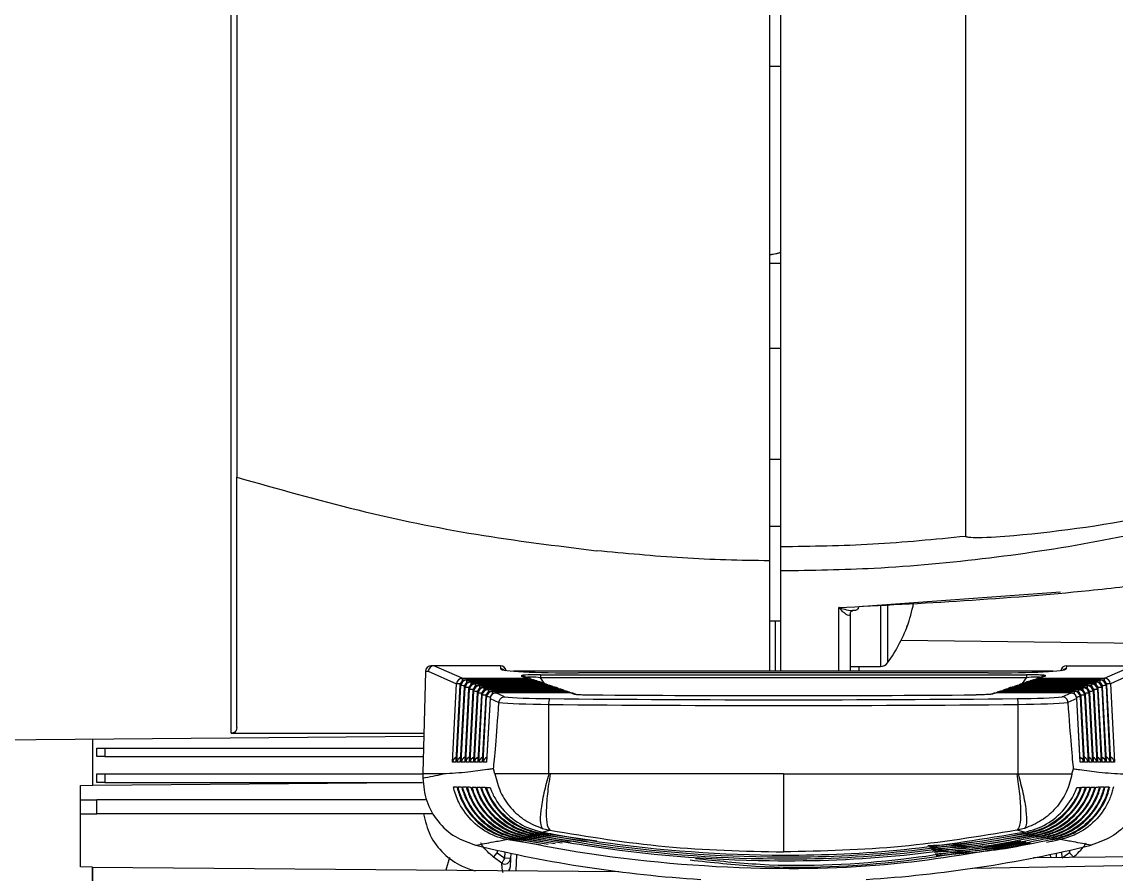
# Model space of a CAD drawing. Extents: x 12.3 to 108.7, y 1.1 to 80.4.
# Drawn here: x 46.401 to 48.298, y 9.977 to 11.454 of the extents above; entities that cross this region are included whole.
import ezdxf

# ---------------------------------------------------------------- set-up
doc = ezdxf.new("R2010")
doc.units = 0
doc.header["$MEASUREMENT"] = 0
doc.layers.add('OBJECT', color=7, linetype='CONTINUOUS')

msp = doc.modelspace()

# ---------------------------------------------------------------- linework, layer by layer
at = {"layer": 'OBJECT'}
for p, q in [((46.7738, 16.3785), (46.7738, 10.665)), ((46.7643, 10.2213), (46.7643, 15.3332)), ((48.0368, 14.4531), (48.0368, 10.5629)), ((47.6968, 11.533), (47.6968, 10.52)), ((47.7168, 10.5448), (47.7168, 11.5313)), ((47.6968, 11.3776), (47.7168, 11.3776)), ((47.6968, 11.0363), (47.7168, 11.0363)), ((47.6968, 10.8885), (47.7168, 10.8885)), ((47.6968, 10.6964), (47.7168, 10.6964)), ((47.7168, 10.5798), (47.6968, 10.5798)), ((47.7168, 10.5024), (47.7168, 10.5448)), ((47.6968, 10.52), (47.6968, 10.3288)), ((47.7168, 10.3288), (47.7168, 10.5024)), ((48.2014, 10.4654), (47.8516, 10.4402)), ((47.8368, 10.4289), (47.8368, 10.3288)), ((47.8515, 10.4398), (47.8516, 10.4402)), ((47.8891, 10.442), (47.8891, 10.3368)), ((47.9013, 10.4428), (47.9013, 10.3429)), ((47.6968, 10.4158), (47.7168, 10.4158)), ((47.7065, 10.4158), (47.7065, 10.3288)), ((48.7582, 10.3715), (47.9248, 10.3818)), ((47.1155, 10.338), (47.1107, 10.338)), ((47.1645, 10.3164), (47.1154, 10.338)), ((47.2305, 10.338), (47.1155, 10.338)), ((47.2305, 10.338), (47.2309, 10.3327)), ((47.2305, 10.338), (47.2305, 10.338)), ((47.8368, 10.3368), (47.8891, 10.3368)), ((47.8516, 10.3368), (47.8516, 10.3288)), ((48.2116, 10.338), (48.2111, 10.3327)), ((48.2116, 10.338), (48.3266, 10.338)), ((48.2116, 10.338), (48.2116, 10.338)), ((48.2776, 10.3164), (48.3266, 10.338)), ((47.1007, 10.3283), (47.0961, 10.1521)), ((47.1007, 10.3285), (47.1055, 10.3285)), ((47.1055, 10.3285), (47.1546, 10.307)), ((47.1645, 10.3164), (47.2783, 10.3164)), ((47.1645, 10.3164), (47.1645, 10.3117)), ((48.1887, 10.3288), (47.2533, 10.3288)), ((47.2671, 10.3203), (47.2783, 10.3164)), ((47.2816, 10.3159), (47.2703, 10.3198)), ((47.2783, 10.3164), (47.2783, 10.3138)), ((47.3001, 10.3224), (48.142, 10.3224)), ((47.3001, 10.3224), (47.3001, 10.3174)), ((48.142, 10.3174), (47.3001, 10.3174)), ((47.3068, 10.3071), (47.3001, 10.3174)), ((48.076, 10.3256), (47.366, 10.3256)), ((48.076, 10.3256), (47.366, 10.3256)), ((47.366, 10.3256), (47.366, 10.3256)), ((48.076, 10.3256), (48.076, 10.3256)), ((48.1352, 10.3071), (48.142, 10.3174)), ((48.142, 10.3224), (48.142, 10.3174)), ((48.1717, 10.3198), (48.1605, 10.3159)), ((48.175, 10.3203), (48.1638, 10.3164)), ((48.1638, 10.3164), (48.2776, 10.3164)), ((48.1638, 10.3138), (48.1638, 10.3164)), ((48.1714, 10.3197), (48.1686, 10.3197)), ((48.2776, 10.3117), (48.2776, 10.3164)), ((48.3365, 10.3285), (48.2875, 10.307)), ((47.1475, 10.171), (47.1546, 10.307)), ((47.1605, 10.3043), (47.1534, 10.1722)), ((47.1606, 10.3043), (47.1534, 10.171)), ((47.1552, 10.171), (47.162, 10.3037)), ((47.1606, 10.3043), (47.1605, 10.3043)), ((47.162, 10.3037), (47.1606, 10.3043)), ((47.168, 10.301), (47.161, 10.1722)), ((47.1681, 10.301), (47.1611, 10.171)), ((47.1628, 10.171), (47.1695, 10.3004)), ((47.1681, 10.301), (47.168, 10.301)), ((47.1695, 10.3004), (47.1681, 10.301)), ((47.1754, 10.2978), (47.1687, 10.1722)), ((47.1755, 10.2978), (47.1687, 10.171)), ((47.1704, 10.171), (47.1769, 10.2971)), ((47.286, 10.3138), (47.1705, 10.3138)), ((47.1705, 10.3138), (47.1719, 10.3131)), ((47.286, 10.3138), (47.1705, 10.3138)), ((47.1705, 10.3138), (47.1705, 10.3138)), ((47.1719, 10.3131), (47.2878, 10.3131)), ((47.1719, 10.3131), (47.1719, 10.3085)), ((47.1755, 10.2978), (47.1754, 10.2978)), ((47.1769, 10.2971), (47.1755, 10.2978)), ((47.2956, 10.3105), (47.178, 10.3105)), ((47.178, 10.3105), (47.1794, 10.3099)), ((47.2956, 10.3105), (47.178, 10.3105)), ((47.178, 10.3105), (47.178, 10.3105)), ((47.1794, 10.3099), (47.2973, 10.3099)), ((47.1794, 10.3099), (47.1794, 10.3052)), ((47.3051, 10.3072), (47.1854, 10.3072)), ((47.1854, 10.3072), (47.1868, 10.3066)), ((47.3051, 10.3072), (47.1854, 10.3072)), ((47.1854, 10.3072), (47.1854, 10.3072)), ((47.1868, 10.3066), (47.3069, 10.3066)), ((47.1868, 10.3066), (47.1868, 10.3019)), ((47.3146, 10.304), (47.1928, 10.304)), ((47.1928, 10.304), (47.1928, 10.3039)), ((47.1928, 10.3039), (47.1943, 10.3033)), ((47.3146, 10.3039), (47.1928, 10.3039)), ((47.1943, 10.3033), (47.3164, 10.3033)), ((47.1943, 10.3033), (47.1943, 10.2987)), ((47.3241, 10.3007), (47.2003, 10.3007)), ((47.2003, 10.3007), (47.2017, 10.3)), ((47.3241, 10.3007), (47.2003, 10.3007)), ((47.2003, 10.3007), (47.2003, 10.3007)), ((47.2017, 10.3), (47.3259, 10.3)), ((47.2017, 10.3), (47.2017, 10.2954)), ((47.3336, 10.2974), (47.2077, 10.2974)), ((47.2077, 10.2974), (47.2091, 10.2968)), ((47.3336, 10.2974), (47.2077, 10.2974)), ((47.2077, 10.2974), (47.2077, 10.2974)), ((47.2091, 10.2968), (47.3354, 10.2968)), ((47.2091, 10.2968), (47.2091, 10.2921)), ((47.2878, 10.3131), (47.286, 10.3138)), ((47.286, 10.3138), (47.286, 10.3138)), ((47.2878, 10.3105), (47.2878, 10.3131)), ((47.2911, 10.3126), (47.2893, 10.3132)), ((47.2973, 10.3099), (47.2956, 10.3105)), ((47.2956, 10.3105), (47.2956, 10.3105)), ((47.2973, 10.3072), (47.2973, 10.3099)), ((47.3006, 10.3093), (47.2988, 10.31)), ((47.3069, 10.3066), (47.3051, 10.3072)), ((47.3051, 10.3072), (47.3051, 10.3072)), ((47.3069, 10.304), (47.3069, 10.3066)), ((47.3101, 10.3061), (47.3083, 10.3067)), ((47.3146, 10.3039), (47.3146, 10.304)), ((47.3164, 10.3033), (47.3146, 10.3039)), ((47.3164, 10.3007), (47.3164, 10.3033)), ((47.3196, 10.3028), (47.3178, 10.3034)), ((47.3259, 10.3), (47.3241, 10.3007)), ((47.3241, 10.3007), (47.3241, 10.3007)), ((47.3259, 10.2974), (47.3259, 10.3)), ((47.3292, 10.2995), (47.3273, 10.3001)), ((47.3354, 10.2968), (47.3336, 10.2974)), ((47.3336, 10.2974), (47.3336, 10.2974)), ((47.3354, 10.2941), (47.3354, 10.2968)), ((47.3387, 10.2962), (47.3369, 10.2969)), ((48.1052, 10.2969), (48.1034, 10.2962)), ((48.1085, 10.2974), (48.1066, 10.2968)), ((48.1066, 10.2968), (48.2329, 10.2968)), ((48.1066, 10.2968), (48.1066, 10.2941)), ((48.2343, 10.2974), (48.1085, 10.2974)), ((48.2343, 10.2974), (48.1085, 10.2974)), ((48.1085, 10.2974), (48.1085, 10.2974)), ((48.1147, 10.3001), (48.1129, 10.2995)), ((48.118, 10.3007), (48.1162, 10.3)), ((48.1162, 10.3), (48.2404, 10.3)), ((48.1162, 10.3), (48.1162, 10.2974)), ((48.2418, 10.3007), (48.118, 10.3007)), ((48.2418, 10.3007), (48.118, 10.3007)), ((48.118, 10.3007), (48.118, 10.3007)), ((48.1242, 10.3034), (48.1224, 10.3028)), ((48.1275, 10.3039), (48.1257, 10.3033)), ((48.1257, 10.3033), (48.2478, 10.3033)), ((48.1257, 10.3033), (48.1257, 10.3007)), ((48.2492, 10.304), (48.1275, 10.304)), ((48.1275, 10.304), (48.1275, 10.3039)), ((48.2492, 10.3039), (48.1275, 10.3039)), ((48.1337, 10.3067), (48.1319, 10.3061)), ((48.137, 10.3072), (48.1352, 10.3066)), ((48.1352, 10.3066), (48.2552, 10.3066)), ((48.1352, 10.3066), (48.1352, 10.304)), ((48.2567, 10.3072), (48.137, 10.3072)), ((48.2567, 10.3072), (48.137, 10.3072)), ((48.137, 10.3072), (48.137, 10.3072)), ((48.1433, 10.31), (48.1415, 10.3093)), ((48.1465, 10.3105), (48.1447, 10.3099)), ((48.1447, 10.3099), (48.2627, 10.3099)), ((48.1447, 10.3099), (48.1447, 10.3072)), ((48.2641, 10.3105), (48.1465, 10.3105)), ((48.2641, 10.3105), (48.1465, 10.3105)), ((48.1465, 10.3105), (48.1465, 10.3105)), ((48.1528, 10.3132), (48.151, 10.3126)), ((48.156, 10.3138), (48.1542, 10.3131)), ((48.1542, 10.3131), (48.2701, 10.3131)), ((48.1542, 10.3131), (48.1542, 10.3105)), ((48.2715, 10.3138), (48.156, 10.3138)), ((48.2715, 10.3138), (48.156, 10.3138)), ((48.156, 10.3138), (48.156, 10.3138)), ((48.2329, 10.2968), (48.2343, 10.2974)), ((48.2329, 10.2921), (48.2329, 10.2968)), ((48.2343, 10.2974), (48.2343, 10.2974)), ((48.2404, 10.3), (48.2418, 10.3007)), ((48.2404, 10.2954), (48.2404, 10.3)), ((48.2418, 10.3007), (48.2418, 10.3007)), ((48.2478, 10.3033), (48.2492, 10.3039)), ((48.2478, 10.2987), (48.2478, 10.3033)), ((48.2492, 10.3039), (48.2492, 10.304)), ((48.2552, 10.3066), (48.2567, 10.3072)), ((48.2552, 10.3019), (48.2552, 10.3066)), ((48.2567, 10.3072), (48.2567, 10.3072)), ((48.2627, 10.3099), (48.2641, 10.3105)), ((48.2627, 10.3052), (48.2627, 10.3099)), ((48.2641, 10.3105), (48.2641, 10.3105)), ((48.2666, 10.2978), (48.2652, 10.2971)), ((48.2652, 10.2971), (48.2717, 10.171)), ((48.2734, 10.1722), (48.2666, 10.2978)), ((48.2734, 10.171), (48.2666, 10.2978)), ((48.2666, 10.2978), (48.2666, 10.2978)), ((48.2701, 10.3131), (48.2715, 10.3138)), ((48.2701, 10.3085), (48.2701, 10.3131)), ((48.2715, 10.3138), (48.2715, 10.3138)), ((48.274, 10.301), (48.2726, 10.3004)), ((48.2726, 10.3004), (48.2793, 10.171)), ((48.281, 10.171), (48.274, 10.301)), ((48.2741, 10.301), (48.274, 10.301)), ((48.281, 10.1722), (48.2741, 10.301)), ((48.2814, 10.3043), (48.28, 10.3037)), ((48.28, 10.3037), (48.2869, 10.171)), ((48.2886, 10.171), (48.2814, 10.3043)), ((48.2815, 10.3043), (48.2814, 10.3043)), ((48.2886, 10.1722), (48.2815, 10.3043)), ((48.2875, 10.307), (48.2945, 10.171)), ((47.1829, 10.2945), (47.1763, 10.1722)), ((47.1829, 10.2945), (47.1763, 10.171)), ((47.178, 10.171), (47.1843, 10.2939)), ((47.1843, 10.2939), (47.1829, 10.2945)), ((47.1829, 10.2945), (47.1829, 10.2945)), ((47.1903, 10.2912), (47.1839, 10.1722)), ((47.1904, 10.2912), (47.1839, 10.171)), ((47.1856, 10.171), (47.1918, 10.2906)), ((47.1904, 10.2912), (47.1903, 10.2912)), ((47.1918, 10.2906), (47.1904, 10.2912)), ((47.1977, 10.288), (47.1915, 10.1722)), ((47.1978, 10.2879), (47.1915, 10.171)), ((47.1932, 10.171), (47.1992, 10.2873)), ((47.1978, 10.2879), (47.1977, 10.288)), ((47.1992, 10.2873), (47.1978, 10.2879)), ((47.2052, 10.2847), (47.1991, 10.1722)), ((47.2052, 10.2847), (47.1991, 10.171)), ((47.2008, 10.171), (47.2067, 10.284)), ((47.2067, 10.284), (47.2052, 10.2847)), ((47.2052, 10.2847), (47.2052, 10.2847)), ((47.2126, 10.2814), (47.2067, 10.1722)), ((47.2127, 10.2814), (47.2067, 10.171)), ((47.2126, 10.2814), (47.2127, 10.2814)), ((47.2127, 10.2814), (47.2281, 10.2746)), ((47.3431, 10.2941), (47.2152, 10.2941)), ((47.2152, 10.2941), (47.2166, 10.2935)), ((47.3431, 10.2941), (47.2152, 10.2941)), ((47.2152, 10.2941), (47.2152, 10.2941)), ((47.2166, 10.2935), (47.3449, 10.2935)), ((47.2166, 10.2935), (47.2166, 10.2889)), ((47.3526, 10.2909), (47.2226, 10.2909)), ((47.2378, 10.2842), (47.2226, 10.2909)), ((47.3526, 10.2909), (47.2226, 10.2909)), ((47.2226, 10.2909), (47.2226, 10.2909)), ((47.3449, 10.2935), (47.3431, 10.2941)), ((47.3431, 10.2941), (47.3431, 10.2941)), ((47.3449, 10.2909), (47.3449, 10.2935)), ((47.3482, 10.293), (47.3464, 10.2936)), ((47.3526, 10.2909), (47.3575, 10.2892)), ((47.3526, 10.2909), (47.3526, 10.2909)), ((47.3607, 10.2887), (47.3559, 10.2903)), ((48.0862, 10.2903), (48.0813, 10.2887)), ((48.0894, 10.2909), (48.0846, 10.2892)), ((48.2195, 10.2909), (48.0894, 10.2909)), ((48.2195, 10.2909), (48.0894, 10.2909)), ((48.0894, 10.2909), (48.0894, 10.2909)), ((48.0957, 10.2936), (48.0939, 10.293)), ((48.0989, 10.2941), (48.0971, 10.2935)), ((48.0971, 10.2935), (48.2255, 10.2935)), ((48.0971, 10.2935), (48.0971, 10.2909)), ((48.2269, 10.2941), (48.0989, 10.2941)), ((48.2269, 10.2941), (48.0989, 10.2941)), ((48.0989, 10.2941), (48.0989, 10.2941)), ((48.2042, 10.2842), (48.2195, 10.2909)), ((48.2294, 10.2814), (48.2139, 10.2746)), ((48.2195, 10.2909), (48.2195, 10.2909)), ((48.2255, 10.2935), (48.2269, 10.2941)), ((48.2255, 10.2889), (48.2255, 10.2935)), ((48.2269, 10.2941), (48.2269, 10.2941)), ((48.2353, 10.171), (48.2294, 10.2814)), ((48.2294, 10.2814), (48.2295, 10.2814)), ((48.2353, 10.1722), (48.2295, 10.2814)), ((48.2368, 10.2847), (48.2354, 10.284)), ((48.2354, 10.284), (48.2412, 10.171)), ((48.2429, 10.171), (48.2368, 10.2847)), ((48.2369, 10.2847), (48.2368, 10.2847)), ((48.243, 10.1722), (48.2369, 10.2847)), ((48.2443, 10.2879), (48.2428, 10.2873)), ((48.2428, 10.2873), (48.2488, 10.171)), ((48.2506, 10.1722), (48.2443, 10.288)), ((48.2443, 10.288), (48.2443, 10.2879)), ((48.2506, 10.171), (48.2443, 10.2879)), ((48.2517, 10.2912), (48.2503, 10.2906)), ((48.2503, 10.2906), (48.2565, 10.171)), ((48.2582, 10.171), (48.2517, 10.2912)), ((48.2518, 10.2912), (48.2517, 10.2912)), ((48.2582, 10.1722), (48.2518, 10.2912)), ((48.2591, 10.2945), (48.2577, 10.2939)), ((48.2577, 10.2939), (48.2641, 10.171)), ((48.2658, 10.171), (48.2591, 10.2945)), ((48.2592, 10.2945), (48.2591, 10.2945)), ((48.2658, 10.1722), (48.2592, 10.2945)), ((47.2281, 10.2746), (47.2281, 10.2742)), ((47.3143, 10.1505), (47.3143, 10.2711)), ((48.1277, 10.1505), (48.1277, 10.2711)), ((48.2139, 10.2746), (48.214, 10.2742)), ((46.7643, 10.2213), (47.0979, 10.2213)), ((45.9365, 10.2057), (47.0977, 10.2159)), ((46.5245, 10.1309), (46.5245, 10.2109)), ((46.531, 10.1805), (46.531, 10.1954)), ((46.531, 10.1954), (46.5454, 10.1954)), ((46.5454, 10.1954), (46.5454, 10.1805)), ((46.5454, 10.1954), (46.7664, 10.1954)), ((46.7664, 10.1954), (47.0972, 10.1954)), ((46.5454, 10.1805), (46.531, 10.1805)), ((46.5454, 10.1805), (47.0968, 10.1805)), ((47.1534, 10.171), (47.1475, 10.171)), ((47.1611, 10.171), (47.1552, 10.171)), ((47.1687, 10.171), (47.1628, 10.171)), ((47.1763, 10.171), (47.1704, 10.171)), ((47.1839, 10.171), (47.178, 10.171)), ((47.1915, 10.171), (47.1856, 10.171)), ((47.1991, 10.171), (47.1932, 10.171)), ((47.2067, 10.171), (47.2008, 10.171)), ((48.2412, 10.171), (48.2353, 10.171)), ((48.2488, 10.171), (48.2429, 10.171)), ((48.2565, 10.171), (48.2506, 10.171)), ((48.2641, 10.171), (48.2582, 10.171)), ((48.2717, 10.171), (48.2658, 10.171)), ((48.2793, 10.171), (48.2734, 10.171)), ((48.2869, 10.171), (48.281, 10.171)), ((48.2945, 10.171), (48.2886, 10.171)), ((46.531, 10.1356), (46.531, 10.1505)), ((46.531, 10.1505), (46.5454, 10.1505)), ((46.5454, 10.1505), (46.5454, 10.1356)), ((46.5454, 10.1505), (47.096, 10.1505)), ((47.1315, 10.1505), (47.096, 10.1505)), ((47.096, 10.1489), (47.096, 10.1437)), ((47.221, 10.1505), (47.2187, 10.1596)), ((47.3168, 10.1505), (47.3143, 10.1505)), ((48.1253, 10.1505), (48.1277, 10.1505)), ((48.221, 10.1505), (48.2234, 10.1596)), ((46.5031, 10.1307), (46.5245, 10.1309)), ((46.5031, 9.9893), (46.5031, 10.1307)), ((46.5031, 9.9893), (46.5031, 10.1307)), ((46.5245, 10.1309), (47.0668, 10.1356)), ((46.5454, 10.1356), (46.531, 10.1356)), ((46.5454, 10.1356), (47.0957, 10.1356)), ((46.5031, 10.1056), (46.531, 10.1056)), ((46.531, 10.0816), (46.531, 10.1056)), ((47.1008, 10.1056), (46.531, 10.1056)), ((46.5031, 10.0816), (46.531, 10.0816)), ((47.1135, 10.0816), (46.531, 10.0816)), ((47.303, 10.0498), (47.3163, 10.0528)), ((47.3032, 10.0561), (47.3163, 10.0528)), ((48.1389, 10.0561), (48.1257, 10.0528)), ((48.139, 10.0498), (48.1257, 10.0528)), ((47.3014, 10.0273), (47.2406, 10.0369)), ((47.247, 10.0381), (47.2486, 10.0384)), ((47.3131, 10.0284), (47.2486, 10.0384)), ((47.255, 10.0397), (47.2566, 10.04)), ((47.3252, 10.0295), (47.2566, 10.04)), ((47.263, 10.0413), (47.2646, 10.0417)), ((47.3379, 10.0305), (47.2646, 10.0417)), ((47.271, 10.043), (47.2726, 10.0433)), ((47.3512, 10.0315), (47.2726, 10.0433)), ((47.279, 10.0446), (47.2806, 10.045)), ((47.3655, 10.0324), (47.2806, 10.045)), ((47.287, 10.0463), (47.2886, 10.0467)), ((47.3808, 10.0331), (47.2886, 10.0467)), ((47.295, 10.0481), (47.2967, 10.0484)), ((47.3976, 10.0337), (47.2967, 10.0484)), ((48.147, 10.0481), (48.1454, 10.0484)), ((48.1551, 10.0463), (48.1534, 10.0467)), ((48.1587, 10.0411), (48.1711, 10.043)), ((48.1631, 10.0446), (48.1614, 10.045)), ((48.1667, 10.0394), (48.1791, 10.0413)), ((48.1711, 10.043), (48.1694, 10.0433)), ((48.1747, 10.0378), (48.1871, 10.0397)), ((48.1791, 10.0413), (48.1775, 10.0417)), ((48.1836, 10.0363), (48.1951, 10.0381)), ((48.1871, 10.0397), (48.1855, 10.04)), ((48.1951, 10.0381), (48.1935, 10.0384)), ((47.1876, 10.0272), (47.1878, 10.0271)), ((47.2187, 10.0064), (47.2251, 10.0139)), ((47.2251, 10.0183), (47.2251, 10.0139)), ((47.2251, 10.0139), (47.2382, 10.0042)), ((47.2382, 10.0042), (47.2388, 10.0153)), ((47.2487, 10.0131), (47.2482, 10.0037)), ((48.9305, 10.0119), (48.1542, 10.0051)), ((48.1934, 10.0131), (48.1938, 10.0054)), ((48.2038, 10.0055), (48.2033, 10.0153)), ((48.2169, 10.0139), (48.2038, 10.0042)), ((48.2169, 10.0183), (48.2169, 10.0139)), ((48.2545, 10.0272), (48.2543, 10.0271)), ((47.1426, 10.0057), (47.1362, 9.9838)), ((47.2329, 9.9959), (47.2187, 10.0064)), ((47.2482, 10.0037), (47.2382, 10.0042)), ((47.2482, 10.0037), (47.2474, 9.9889)), ((47.2586, 10.0111), (47.2571, 9.9827)), ((48.0493, 9.9871), (48.9635, 10.003)), ((48.1835, 10.0111), (48.1838, 10.0054)), ((46.524, 9.9891), (46.5031, 9.9893)), ((46.524, 9.9891), (46.524, 9.8203)), ((46.524, 9.9891), (47.4357, 9.9812)), ((46.524, 9.8203), (46.524, 9.9891)), ((46.524, 9.9891), (46.524, 9.9891))]:
    msp.add_line(p, q, dxfattribs=at)
at = {"layer": 'OBJECT', "flags": 128}
for points in [[(47.8173, 10.3288), (47.8173, 10.3842), (47.8173, 10.4391)], [(48.2233, 10.0064), (48.223, 10.0068), (48.2226, 10.0073), (48.2219, 10.0081), (48.2211, 10.009), (48.2202, 10.0101), (48.2192, 10.0113), (48.2181, 10.0126), (48.2169, 10.0139)], [(47.2329, 9.9959), (47.2331, 9.9962), (47.2335, 9.9968), (47.234, 9.9977), (47.2347, 9.9987), (47.2355, 9.9999), (47.2363, 10.0013), (47.2373, 10.0027), (47.2382, 10.0042)]]:
    msp.add_lwpolyline(points, dxfattribs=at)
at = {"layer": 'OBJECT'}
for centre, radius, start, end in [((47.7042, 10.4928), 0.2468, 339.3421, 349.1577), ((47.6894, 10.4978), 0.2624, 323.8332, 341.3828), ((47.1107, 10.328), 0.01, 90, 177), ((47.2305, 10.328), 0.01, 5, 90), ((47.8891, 10.3518), 0.015, 270, 323.8332), ((48.2116, 10.328), 0.01, 90, 175), ((47.1107, 10.328), 0.01, 177, 178.5), ((47.1646, 10.3064), 0.01, 90.5779, 176.7661), ((47.2309, 10.3227), 0.01, 52.3697, 90.0199), ((47.2671, 10.3105), 0.00975, 71.0208, 90.4731), ((47.2784, 10.3067), 0.00975, 71.0214, 90.4725), ((47.2783, 10.3064), 0.01, 47.2005, 71.0172), ((48.1638, 10.3064), 0.01, 108.9828, 132.7995), ((48.1637, 10.3067), 0.00975, 89.5275, 108.9786), ((48.1749, 10.3105), 0.00975, 89.5269, 108.9792), ((48.2111, 10.3227), 0.01, 89.9801, 127.6303), ((48.2775, 10.3064), 0.01, 3.2339, 89.4221), ((47.1462, 10.0226), 0.2845, 87.0285, 88.3185), ((47.1705, 10.3038), 0.01, 90, 176.9163), ((47.1706, 10.3037), 0.01, 90.5781, 176.766), ((47.172, 10.3031), 0.01, 90.5781, 176.766), ((47.1538, 10.0235), 0.2803, 87.0201, 88.3278), ((47.178, 10.3005), 0.01, 90, 176.9163), ((47.1781, 10.3005), 0.01, 90.5782, 176.7659), ((47.1795, 10.2998), 0.01, 90.5778, 176.7661), ((47.1616, 10.0288), 0.2718, 87.0008, 88.3481), ((47.1854, 10.2972), 0.01, 90, 176.9163), ((47.1855, 10.2972), 0.01, 90.578, 176.766), ((47.1869, 10.2966), 0.01, 90.578, 176.766), ((47.1668, 9.9703), 0.327, 87.116, 88.2343), ((47.1928, 10.294), 0.01, 90, 176.9163), ((47.1929, 10.2939), 0.01, 90.578, 176.766), ((47.1944, 10.2933), 0.01, 90.5778, 176.7662), ((47.2003, 10.2907), 0.01, 90, 176.9163), ((47.2004, 10.2906), 0.01, 90.5778, 176.7665), ((47.2018, 10.29), 0.01, 90.5778, 176.7661), ((47.2077, 10.2874), 0.01, 90, 176.9163), ((47.2078, 10.2874), 0.01, 90.5779, 176.7663), ((47.2092, 10.2867), 0.01, 90.5778, 176.7665), ((47.286, 10.3038), 0.01, 71.0172, 90), ((47.2861, 10.304), 0.00975, 71.0208, 90.4731), ((47.2879, 10.3034), 0.00975, 71.0213, 90.4726), ((47.2878, 10.3032), 0.01, 47.226, 71.0172), ((47.2956, 10.3005), 0.01, 71.0172, 90), ((47.2956, 10.3007), 0.00975, 71.0208, 90.4731), ((47.2974, 10.3001), 0.00976, 71.024, 90.4712), ((47.2973, 10.2999), 0.01, 47.2514, 71.0172), ((47.3051, 10.2972), 0.01, 71.0172, 90), ((47.3051, 10.2975), 0.00975, 71.0214, 90.4725), ((47.3069, 10.2968), 0.00975, 71.0208, 90.4731), ((47.3069, 10.2966), 0.01, 47.2769, 71.0172), ((47.3146, 10.294), 0.01, 71.0172, 90), ((47.3147, 10.2942), 0.00975, 71.0208, 90.4731), ((47.3165, 10.2936), 0.00976, 71.0227, 90.4718), ((47.3164, 10.2933), 0.01, 47.3024, 71.0172), ((47.3241, 10.2907), 0.01, 71.0172, 90), ((47.3242, 10.2909), 0.00975, 71.0208, 90.4731), ((47.326, 10.2903), 0.00975, 71.0205, 90.474), ((47.3259, 10.2901), 0.01, 47.3279, 71.0172), ((47.3336, 10.2874), 0.01, 71.0172, 90), ((47.3337, 10.2876), 0.00975, 71.0214, 90.4725), ((47.3355, 10.287), 0.00975, 71.0214, 90.4725), ((47.3354, 10.2868), 0.01, 47.3534, 71.0172), ((48.1066, 10.2868), 0.01, 108.9828, 132.6466), ((48.1066, 10.287), 0.00975, 89.5275, 108.9786), ((48.1085, 10.2874), 0.01, 90, 108.9828), ((48.1084, 10.2876), 0.00975, 89.5275, 108.9786), ((48.1162, 10.2901), 0.01, 108.9828, 132.6721), ((48.1161, 10.2903), 0.00975, 89.526, 108.9795), ((48.118, 10.2907), 0.01, 90, 108.9828), ((48.1179, 10.2909), 0.00975, 89.5271, 108.9792), ((48.1257, 10.2933), 0.01, 108.9828, 132.6976), ((48.1256, 10.2936), 0.00976, 89.5282, 108.9773), ((48.1275, 10.294), 0.01, 90, 108.9828), ((48.1274, 10.2942), 0.00975, 89.5269, 108.9792), ((48.1352, 10.2966), 0.01, 108.9828, 132.7231), ((48.1351, 10.2968), 0.00975, 89.5269, 108.9792), ((48.137, 10.2972), 0.01, 90, 108.9828), ((48.1369, 10.2975), 0.00975, 89.5275, 108.9786), ((48.1447, 10.2999), 0.01, 108.9828, 132.7486), ((48.1446, 10.3001), 0.00976, 89.5288, 108.976), ((48.1465, 10.3005), 0.01, 90, 108.9828), ((48.1464, 10.3007), 0.00975, 89.5275, 108.9786), ((48.1542, 10.3032), 0.01, 108.9828, 132.774), ((48.1542, 10.3034), 0.00975, 89.5269, 108.9792), ((48.156, 10.3038), 0.01, 90, 108.9828), ((48.1559, 10.304), 0.00975, 89.5269, 108.9792), ((48.2328, 10.2867), 0.01, 3.2335, 89.4222), ((48.2343, 10.2874), 0.01, 3.0837, 90), ((48.2342, 10.2874), 0.01, 3.2338, 89.422), ((48.2403, 10.29), 0.01, 3.2339, 89.4222), ((48.2418, 10.2907), 0.01, 3.0837, 90), ((48.2417, 10.2906), 0.01, 3.2335, 89.4222), ((48.2477, 10.2933), 0.01, 3.2338, 89.4222), ((48.2492, 10.294), 0.01, 3.0837, 90), ((48.2491, 10.2939), 0.01, 3.2335, 89.4222), ((48.2551, 10.2966), 0.01, 3.234, 89.422), ((48.2567, 10.2972), 0.01, 3.0837, 90), ((48.2566, 10.2972), 0.01, 3.234, 89.422), ((48.2752, 9.9703), 0.327, 91.7657, 92.884), ((48.2626, 10.2998), 0.01, 3.2339, 89.4222), ((48.2641, 10.3005), 0.01, 3.0837, 90), ((48.264, 10.3005), 0.01, 3.2341, 89.4218), ((48.2804, 10.0288), 0.2718, 91.6519, 92.9992), ((48.27, 10.3031), 0.01, 3.234, 89.4219), ((48.2715, 10.3038), 0.01, 3.0837, 90), ((48.2714, 10.3037), 0.01, 3.234, 89.4219), ((48.2882, 10.0235), 0.2803, 91.6722, 92.9799), ((48.2933, 10.0839), 0.2231, 91.5039, 93.1491), ((47.1785, 10.0716), 0.2223, 86.8542, 88.4971), ((47.186, 10.0684), 0.2222, 86.8553, 88.4969), ((47.1934, 10.0654), 0.222, 86.8559, 88.4974), ((47.2152, 10.2841), 0.01, 90, 176.9163), ((47.2153, 10.2841), 0.01, 90.578, 176.7662), ((47.2167, 10.2835), 0.01, 90.5776, 176.7666), ((47.2009, 10.0622), 0.2219, 86.8572, 88.4975), ((47.2226, 10.2809), 0.01, 90, 176.9163), ((47.2227, 10.2808), 0.01, 90.578, 176.7661), ((47.3313, 10.2732), 0.0171, 152.4562, 187.0239), ((47.3431, 10.2841), 0.01, 71.0172, 90), ((47.3432, 10.2844), 0.00975, 71.0213, 90.4726), ((47.345, 10.2837), 0.00975, 71.0214, 90.4731), ((47.3449, 10.2835), 0.01, 47.3789, 71.0172), ((47.3526, 10.2809), 0.01, 71.0172, 90), ((47.3527, 10.2811), 0.00975, 71.0205, 90.474), ((47.3576, 10.2794), 0.00975, 71.0208, 90.4731), ((48.0845, 10.2794), 0.00975, 89.5269, 108.9792), ((48.0894, 10.2809), 0.01, 90, 108.9828), ((48.0893, 10.2811), 0.00975, 89.526, 108.9795), ((48.0971, 10.2835), 0.01, 108.9828, 132.6211), ((48.097, 10.2837), 0.00975, 89.5269, 108.9786), ((48.0989, 10.2841), 0.01, 90, 108.9828), ((48.0989, 10.2844), 0.00975, 89.5269, 108.9792), ((48.1108, 10.2732), 0.0171, 352.9761, 27.5438), ((48.2195, 10.2809), 0.01, 3.0837, 90), ((48.2194, 10.2808), 0.01, 3.2339, 89.422), ((48.2254, 10.2835), 0.01, 3.2335, 89.4223), ((48.2269, 10.2841), 0.01, 3.0837, 90), ((48.2268, 10.2841), 0.01, 3.2338, 89.422), ((48.2412, 10.0622), 0.2219, 91.5025, 93.1428), ((48.2487, 10.0654), 0.222, 91.5026, 93.1441), ((48.2561, 10.0684), 0.2222, 91.5031, 93.1447), ((48.2635, 10.0716), 0.2223, 91.5029, 93.1458), ((47.216, 10.1489), 0.12, 178.5, 179.2499), ((47.216, 10.1489), 0.12, 179.2499, 180), ((47.216, 10.1437), 0.12, 180, 180.1914), ((47.721, 12.213), 2.25, 256.2899, 266.3463), ((47.721, 12.213), 2.25, 273.6537, 283.7101), ((47.2382, 10.0043), 0.01, 237.9247, 356.3834), ((47.2375, 9.9895), 0.00998, 318.4043, 356.9926), ((47.2374, 9.9885), 0.00998, 325.3875, 356.9975)]:
    msp.add_arc(centre, radius, start, end, dxfattribs=at)
for centre, major_axis, ratio, start_param, end_param in [((47.1155, 10.328), (0.00206, 0.00979), 0.992047, 0.21202, 1.724102), ((47.1387, 10.328), (0.0253, -0.0094), 0.138337, 2.783892, 2.790246), ((47.3664, 10.3327), (0.1355, 0), 0.052561, 3.146183, 4.709383), ((47.3148, 10.3199), (0.0482, -0.0008), 0.049658, 1.8811, 3.292626), ((47.3148, 10.3099), (0.04, -0.0068), 0.131783, 1.969122, 2.906286), ((48.0756, 10.3327), (0.1355, 0), 0.052561, 4.715395, 6.278595), ((48.1273, 10.3199), (0.0482, 0.0008), 0.049658, 6.132152, 7.543678), ((48.1273, 10.3099), (0.04, 0.0068), 0.131783, 0.687541, 1.17247), ((48.1273, 10.3099), (0.04, 0.0068), 0.131783, 0.235307, 0.687541), ((47.336, 10.2868), (0.11, 0), 0.052802, 3.609101, 4.530635), ((47.721, 10.3974), (2.24, 0), 0.052802, 4.530635, 4.894143), ((47.721, 10.4009), (2.1693, 0), 0.052827, 4.557874, 4.866904), ((48.106, 10.2868), (0.11, 0), 0.052802, 4.894143, 5.815677), ((47.336, 12.4402), (0.1191, 2.2897), 0.00637, 3.231059, 3.472172), ((47.336, 10.2768), (0.12, 0), 0.048402, 3.594014, 4.530635), ((47.721, 10.3874), (2.25, 0), 0.052568, 4.530635, 4.894143), ((48.106, 10.2768), (0.12, 0), 0.048402, 4.894143, 5.830764), ((48.106, 12.4402), (-0.1191, 2.2897), 0.00637, 2.811013, 3.052126), ((47.1574, 10.1705), (0.0077, 0.00731), 0.885668, 1.241251, 2.26901), ((47.1651, 10.1705), (0.0077, 0.00731), 0.885668, 1.241251, 2.26901), ((47.1727, 10.1705), (0.0077, 0.00731), 0.885668, 1.241251, 2.26901), ((47.1803, 10.1705), (0.0077, 0.00731), 0.885668, 1.241251, 2.26901), ((47.1879, 10.1705), (0.0077, 0.00731), 0.885668, 1.241251, 2.26901), ((47.1955, 10.1705), (0.0077, 0.00731), 0.885668, 1.241251, 2.26901), ((47.2031, 10.1705), (0.0077, 0.00731), 0.885668, 1.241251, 2.26901), ((47.2107, 10.1705), (0.0077, 0.00731), 0.885668, 1.241251, 2.26901), ((48.2313, 10.1705), (0.0077, -0.00731), 0.885668, 0.872583, 1.900342), ((48.2389, 10.1705), (0.0077, -0.00731), 0.885668, 0.872583, 1.900342), ((48.2465, 10.1705), (0.0077, -0.00731), 0.885668, 0.872583, 1.900342), ((48.2542, 10.1705), (0.0077, -0.00731), 0.885668, 0.872583, 1.900342), ((48.2618, 10.1705), (0.0077, -0.00731), 0.885668, 0.872583, 1.900342), ((48.2694, 10.1705), (0.0077, -0.00731), 0.885668, 0.872583, 1.900342), ((48.277, 10.1705), (0.0077, -0.00731), 0.885668, 0.872583, 1.900342), ((48.2846, 10.1705), (0.0077, -0.00731), 0.885668, 0.872583, 1.900342), ((46.6026, 12.213), (2.3412, 0), 0.904333, 4.924724, 4.940236)]:
    msp.add_ellipse(centre, major_axis=major_axis, ratio=ratio, start_param=start_param, end_param=end_param, dxfattribs=at)
for points, knots in [([(47.6968, 11.0507), (47.699, 11.051), (47.7027, 11.0516), (47.7074, 11.0525), (47.7107, 11.0533), (47.7129, 11.0539), (47.7144, 11.0544), (47.7154, 11.0549), (47.7161, 11.0553), (47.7166, 11.0557), (47.7168, 11.056), (47.7168, 11.0562), (47.7168, 11.0563)], [0, 0, 0, 0, 0.309733, 0.533871, 0.684603, 0.786353, 0.855445, 0.902791, 0.948591, 0.968514, 0.988654, 1, 1, 1, 1]), ([(46.7738, 10.2308), (46.7738, 10.2477), (46.7738, 10.3917), (46.7738, 10.5369), (46.7738, 10.665)], [0, 0, 0, 0, 0.117583, 1, 1, 1, 1]), ([(46.7738, 10.665), (46.8436, 10.6452), (46.9804, 10.6063), (47.1885, 10.5632), (47.3273, 10.5462), (47.3969, 10.5376)], [0, 0, 0, 0, 0.341466, 0.670025, 1, 1, 1, 1]), ([(48.0368, 10.5629), (48.0368, 10.5628), (48.0368, 10.5627), (48.037, 10.5625), (48.0373, 10.5621), (48.0389, 10.5615), (48.0458, 10.5606), (48.0733, 10.5604), (48.1831, 10.5682), (48.3859, 10.5983), (48.5633, 10.646), (48.6598, 10.6719)], [0, 0, 0, 0, 0.000286, 0.00057, 0.001089, 0.00255, 0.008797, 0.033568, 0.132453, 0.528233, 1, 1, 1, 1]), ([(48.6598, 10.6515), (48.5327, 10.6161), (48.3411, 10.5628), (48.0782, 10.5228), (47.8913, 10.5052), (47.7706, 10.5032), (47.7168, 10.5024)], [0, 0, 0, 0, 0.4126643, 0.622093, 0.8315071, 1, 1, 1, 1]), ([(47.7168, 10.5448), (47.7699, 10.5455), (47.8768, 10.5471), (47.9832, 10.5576), (48.0368, 10.5629)], [0, 0, 0, 0, 0.496016, 1, 1, 1, 1]), ([(47.6968, 10.52), (47.6717, 10.5204), (47.6215, 10.5211), (47.5214, 10.5257), (47.4466, 10.5329), (47.3969, 10.5376)], [0, 0, 0, 0, 0.2507353, 0.5014705, 1, 1, 1, 1]), ([(47.8173, 10.4391), (47.9622, 10.4465), (48.1479, 10.456), (48.4286, 10.4891), (48.5642, 10.5114), (48.6598, 10.5272)], [0, 0, 0, 0, 0.511025, 0.65511, 1, 1, 1, 1]), ([(47.8368, 10.4289), (47.8367, 10.4281), (47.8366, 10.427), (47.8358, 10.4257), (47.8338, 10.4251), (47.8294, 10.4271), (47.8236, 10.432), (47.8193, 10.4367), (47.8174, 10.439), (47.8173, 10.4391)], [0, 0, 0, 0, 0.082038, 0.118255, 0.24772, 0.454219, 0.760867, 0.995022, 1, 1, 1, 1]), ([(47.8173, 10.4391), (47.8174, 10.439), (47.8207, 10.4378), (47.8282, 10.4355), (47.8365, 10.4336), (47.8407, 10.4341), (47.8414, 10.4342)], [0, 0, 0, 0, 0.008269, 0.396789, 0.90589, 1, 1, 1, 1]), ([(47.8368, 10.429), (47.8368, 10.429), (47.8368, 10.4289), (47.8371, 10.4304), (47.839, 10.4331), (47.8418, 10.434), (47.8415, 10.434), (47.8415, 10.434)], [0, 0, 0, 0, 0.075558, 0.262857, 0.524128, 0.88085, 1, 1, 1, 1]), ([(47.8414, 10.4342), (47.8432, 10.4342), (47.8467, 10.4343), (47.8496, 10.4359), (47.8512, 10.4377), (47.8514, 10.439), (47.8515, 10.4398)], [0, 0, 0, 0, 0.376851, 0.702634, 0.793184, 1, 1, 1, 1]), ([(48.1703, 10.3216), (48.1693, 10.3217), (48.1663, 10.322), (48.1568, 10.3223), (48.1478, 10.3224), (48.1426, 10.3224), (48.142, 10.3224)], [0, 0, 0, 0, 0.168658, 0.528918, 0.947396, 1, 1, 1, 1]), ([(47.2281, 10.2746), (47.2283, 10.2757), (47.2286, 10.2779), (47.2304, 10.2808), (47.233, 10.283), (47.2355, 10.2839), (47.2372, 10.2841), (47.2378, 10.2841), (47.2378, 10.2842)], [0, 0, 0, 0, 0.219282, 0.438511, 0.659247, 0.882995, 0.985836, 1, 1, 1, 1]), ([(47.3575, 10.2892), (47.3584, 10.289), (47.3603, 10.2886), (47.3677, 10.2881), (47.377, 10.2878), (47.3839, 10.2877), (47.3872, 10.2876)], [0, 0, 0, 0, 0.26188, 0.524406, 0.776419, 1, 1, 1, 1]), ([(48.0846, 10.2892), (48.0836, 10.289), (48.0818, 10.2886), (48.0744, 10.2881), (48.0651, 10.2878), (48.0581, 10.2877), (48.0549, 10.2876)], [0, 0, 0, 0, 0.26188, 0.524406, 0.776419, 1, 1, 1, 1]), ([(48.2139, 10.2746), (48.2138, 10.2757), (48.2134, 10.2779), (48.2116, 10.2808), (48.2091, 10.283), (48.2065, 10.2839), (48.2049, 10.2841), (48.2043, 10.2841), (48.2042, 10.2842)], [0, 0, 0, 0, 0.219282, 0.438511, 0.659247, 0.882995, 0.985836, 1, 1, 1, 1]), ([(46.7738, 10.2308), (46.7736, 10.2291), (46.7733, 10.2262), (46.7708, 10.2232), (46.7678, 10.2216), (46.7655, 10.2214), (46.7643, 10.2213)], [0, 0, 0, 0, 0.36719, 0.61967, 0.822541, 1, 1, 1, 1]), ([(47.2187, 10.1596), (47.218, 10.1595), (47.2145, 10.159), (47.1997, 10.1568), (47.1713, 10.1528), (47.1458, 10.1513), (47.1315, 10.1505)], [0, 0, 0, 0, 0.024147, 0.120738, 0.507103, 1, 1, 1, 1]), ([(47.3143, 10.1505), (47.3037, 10.1505), (47.2824, 10.1505), (47.255, 10.1505), (47.233, 10.1505), (47.225, 10.1505), (47.221, 10.1505)], [0, 0, 0, 0, 0.250001, 0.5, 0.750001, 1, 1, 1, 1]), ([(47.221, 10.1505), (47.2238, 10.1398), (47.2292, 10.1184), (47.2479, 10.0908), (47.2727, 10.0685), (47.293, 10.0602), (47.3032, 10.0561)], [0, 0, 0, 0, 0.2500001, 0.4999998, 0.75, 1, 1, 1, 1]), ([(47.3143, 10.1505), (47.3114, 10.1394), (47.3052, 10.1163), (47.3001, 10.086), (47.299, 10.0636), (47.3018, 10.0585), (47.3032, 10.0561)], [0, 0, 0, 0, 0.241561, 0.500001, 0.75844, 1, 1, 1, 1]), ([(47.3168, 10.1505), (47.315, 10.1388), (47.3113, 10.1145), (47.3095, 10.0827), (47.311, 10.0596), (47.3146, 10.055), (47.3163, 10.0528)], [0, 0, 0, 0, 0.241169, 0.499998, 0.758829, 1, 1, 1, 1]), ([(47.721, 10.1505), (47.6532, 10.1505), (47.5177, 10.1505), (47.3837, 10.1505), (47.3168, 10.1505)], [0, 0, 0, 0, 0.5, 1, 1, 1, 1]), ([(47.721, 10.1505), (47.7888, 10.1505), (47.9244, 10.1505), (48.0583, 10.1505), (48.1253, 10.1505)], [0, 0, 0, 0, 0.5, 1, 1, 1, 1]), ([(47.721, 10.1505), (47.721, 10.134), (47.721, 10.0997), (47.721, 10.0551), (47.721, 10.0233), (47.721, 10.0179), (47.721, 10.0152)], [0, 0, 0, 0, 0.240772, 0.499999, 0.759226, 1, 1, 1, 1]), ([(48.1253, 10.1505), (48.1271, 10.1388), (48.1308, 10.1145), (48.1325, 10.0827), (48.131, 10.0596), (48.1274, 10.055), (48.1257, 10.0528)], [0, 0, 0, 0, 0.241169, 0.499998, 0.758829, 1, 1, 1, 1]), ([(48.1277, 10.1505), (48.1307, 10.1394), (48.1368, 10.1163), (48.1419, 10.086), (48.1431, 10.0636), (48.1403, 10.0585), (48.1389, 10.0561)], [0, 0, 0, 0, 0.241561, 0.500001, 0.75844, 1, 1, 1, 1]), ([(48.1277, 10.1505), (48.1384, 10.1505), (48.1597, 10.1505), (48.1871, 10.1505), (48.2091, 10.1505), (48.217, 10.1505), (48.221, 10.1505)], [0, 0, 0, 0, 0.250001, 0.5, 0.750001, 1, 1, 1, 1]), ([(48.221, 10.1505), (48.2183, 10.1398), (48.2129, 10.1184), (48.1941, 10.0908), (48.1694, 10.0685), (48.1491, 10.0602), (48.1389, 10.0561)], [0, 0, 0, 0, 0.2500001, 0.4999998, 0.75, 1, 1, 1, 1]), ([(48.2234, 10.1596), (48.2241, 10.1595), (48.2276, 10.159), (48.2424, 10.1568), (48.2708, 10.1528), (48.2963, 10.1513), (48.3106, 10.1505)], [0, 0, 0, 0, 0.024147, 0.120738, 0.507103, 1, 1, 1, 1]), ([(47.096, 10.1433), (47.0974, 10.1299), (47.1001, 10.1029), (47.1209, 10.0673), (47.1506, 10.0399), (47.1755, 10.0313), (47.1876, 10.0272)], [0, 0, 0, 0, 0.253584, 0.507165, 0.760847, 1, 1, 1, 1]), ([(47.1492, 10.1284), (47.15, 10.1284), (47.1521, 10.1283), (47.1542, 10.1283), (47.1554, 10.1283)], [0, 0, 0, 0, 0.412554, 1, 1, 1, 1]), ([(47.2406, 10.0369), (47.2341, 10.0386), (47.2146, 10.044), (47.1855, 10.0624), (47.1625, 10.0909), (47.1525, 10.1143), (47.1498, 10.1258), (47.1492, 10.1284)], [0, 0, 0, 0, 0.147376, 0.444496, 0.741154, 0.940222, 1, 1, 1, 1]), ([(47.1554, 10.1283), (47.156, 10.1257), (47.1583, 10.1166), (47.1669, 10.0954), (47.187, 10.0679), (47.2169, 10.0468), (47.2384, 10.0406), (47.247, 10.0381)], [0, 0, 0, 0, 0.059553, 0.208066, 0.505163, 0.802607, 1, 1, 1, 1]), ([(47.1572, 10.1283), (47.1581, 10.1282), (47.1601, 10.1282), (47.1622, 10.1282), (47.1634, 10.1281)], [0, 0, 0, 0, 0.412529, 1, 1, 1, 1]), ([(47.2486, 10.0384), (47.2421, 10.0402), (47.2226, 10.0455), (47.1934, 10.0638), (47.1706, 10.0918), (47.1606, 10.1147), (47.1579, 10.1257), (47.1572, 10.1283)], [0, 0, 0, 0, 0.148954, 0.449261, 0.7491, 0.940502, 1, 1, 1, 1]), ([(47.1634, 10.1281), (47.1641, 10.1256), (47.1666, 10.1166), (47.1754, 10.0955), (47.1959, 10.0683), (47.2257, 10.0479), (47.2468, 10.042), (47.255, 10.0397)], [0, 0, 0, 0, 0.059276, 0.209421, 0.509831, 0.810598, 1, 1, 1, 1]), ([(47.2566, 10.04), (47.2501, 10.0418), (47.2306, 10.047), (47.2013, 10.0652), (47.1787, 10.0928), (47.1688, 10.1152), (47.1659, 10.1256), (47.1653, 10.1281)], [0, 0, 0, 0, 0.150605, 0.454244, 0.75741, 0.940779, 1, 1, 1, 1]), ([(47.1653, 10.1281), (47.1661, 10.1281), (47.1682, 10.128), (47.1703, 10.128), (47.1715, 10.128)], [0, 0, 0, 0, 0.412495, 1, 1, 1, 1]), ([(47.1715, 10.128), (47.1722, 10.1255), (47.1748, 10.1165), (47.1839, 10.0957), (47.2049, 10.0688), (47.2346, 10.0491), (47.2553, 10.0434), (47.263, 10.0413)], [0, 0, 0, 0, 0.059002, 0.210856, 0.514734, 0.81898, 1, 1, 1, 1]), ([(47.1733, 10.1279), (47.1742, 10.1279), (47.1763, 10.1279), (47.1784, 10.1278), (47.1796, 10.1278)], [0, 0, 0, 0, 0.4124642, 1, 1, 1, 1]), ([(47.2646, 10.0417), (47.2581, 10.0434), (47.2386, 10.0485), (47.2092, 10.0666), (47.1868, 10.0938), (47.1769, 10.1156), (47.1741, 10.1255), (47.1733, 10.1279)], [0, 0, 0, 0, 0.152333, 0.459461, 0.766109, 0.941054, 1, 1, 1, 1]), ([(47.1796, 10.1278), (47.1804, 10.1254), (47.1831, 10.1165), (47.1925, 10.0958), (47.2139, 10.0693), (47.2435, 10.0503), (47.2637, 10.0449), (47.271, 10.043)], [0, 0, 0, 0, 0.058731, 0.212374, 0.519887, 0.827778, 1, 1, 1, 1]), ([(47.1815, 10.1278), (47.1823, 10.1278), (47.1845, 10.1277), (47.1866, 10.1277), (47.1878, 10.1277)], [0, 0, 0, 0, 0.412433, 1, 1, 1, 1]), ([(47.2726, 10.0433), (47.2661, 10.045), (47.2466, 10.0501), (47.2172, 10.0681), (47.195, 10.0948), (47.1851, 10.116), (47.1822, 10.1254), (47.1815, 10.1278)], [0, 0, 0, 0, 0.154143, 0.464926, 0.775223, 0.941326, 1, 1, 1, 1]), ([(47.1878, 10.1277), (47.1886, 10.1253), (47.1914, 10.1165), (47.2012, 10.096), (47.2229, 10.0698), (47.2524, 10.0515), (47.2722, 10.0464), (47.279, 10.0446)], [0, 0, 0, 0, 0.058463, 0.213983, 0.525307, 0.837021, 1, 1, 1, 1]), ([(47.1897, 10.1276), (47.1905, 10.1276), (47.1927, 10.1276), (47.1948, 10.1275), (47.196, 10.1275)], [0, 0, 0, 0, 0.412393, 1, 1, 1, 1]), ([(47.2806, 10.045), (47.2741, 10.0467), (47.2546, 10.0517), (47.2251, 10.0696), (47.2031, 10.0959), (47.1933, 10.1165), (47.1904, 10.1252), (47.1897, 10.1276)], [0, 0, 0, 0, 0.156042, 0.470658, 0.784781, 0.941595, 1, 1, 1, 1]), ([(47.196, 10.1275), (47.1968, 10.1252), (47.1998, 10.1165), (47.2098, 10.0962), (47.232, 10.0703), (47.2613, 10.0528), (47.2807, 10.0479), (47.287, 10.0463)], [0, 0, 0, 0, 0.058198, 0.215687, 0.531014, 0.846742, 1, 1, 1, 1]), ([(47.1979, 10.1275), (47.1988, 10.1274), (47.2009, 10.1274), (47.203, 10.1274), (47.2043, 10.1273)], [0, 0, 0, 0, 0.412352, 1, 1, 1, 1]), ([(47.2886, 10.0467), (47.2821, 10.0483), (47.2625, 10.0533), (47.233, 10.0711), (47.2113, 10.0969), (47.2015, 10.1169), (47.1987, 10.1251), (47.1979, 10.1275)], [0, 0, 0, 0, 0.158035, 0.476676, 0.794816, 0.941861, 1, 1, 1, 1]), ([(47.2043, 10.1273), (47.2051, 10.1251), (47.2082, 10.1165), (47.2185, 10.0963), (47.2411, 10.0708), (47.2703, 10.0541), (47.2892, 10.0495), (47.295, 10.0481)], [0, 0, 0, 0, 0.057936, 0.217495, 0.53703, 0.856977, 1, 1, 1, 1]), ([(47.2061, 10.1273), (47.207, 10.1273), (47.2092, 10.1272), (47.2113, 10.1272), (47.2126, 10.1272)], [0, 0, 0, 0, 0.412317, 1, 1, 1, 1]), ([(47.2967, 10.0484), (47.2902, 10.05), (47.2705, 10.0549), (47.241, 10.0726), (47.2194, 10.098), (47.2097, 10.1174), (47.207, 10.125), (47.2061, 10.1273)], [0, 0, 0, 0, 0.16013, 0.483001, 0.805363, 0.942123, 1, 1, 1, 1]), ([(47.2126, 10.1272), (47.2134, 10.1249), (47.2166, 10.1165), (47.2273, 10.0965), (47.2503, 10.0714), (47.2793, 10.0554), (47.2977, 10.0511), (47.303, 10.0498)], [0, 0, 0, 0, 0.057678, 0.219414, 0.543377, 0.867765, 1, 1, 1, 1]), ([(48.139, 10.0498), (48.1455, 10.0514), (48.1652, 10.0562), (48.1949, 10.0739), (48.2162, 10.0989), (48.2259, 10.1178), (48.2286, 10.1249), (48.2295, 10.1272)], [0, 0, 0, 0, 0.161729, 0.488573, 0.814943, 0.942319, 1, 1, 1, 1]), ([(48.2359, 10.1273), (48.2351, 10.125), (48.232, 10.1165), (48.2216, 10.0964), (48.199, 10.071), (48.1699, 10.0544), (48.1512, 10.0498), (48.1454, 10.0484)], [0, 0, 0, 0, 0.057873, 0.218011, 0.538018, 0.858388, 1, 1, 1, 1]), ([(48.147, 10.0481), (48.1535, 10.0497), (48.1732, 10.0546), (48.2028, 10.0723), (48.2244, 10.0978), (48.2342, 10.1173), (48.237, 10.1251), (48.2378, 10.1273)], [0, 0, 0, 0, 0.159551, 0.48199, 0.803962, 0.942061, 1, 1, 1, 1]), ([(48.2442, 10.1275), (48.2434, 10.1251), (48.2404, 10.1165), (48.2303, 10.0962), (48.2082, 10.0704), (48.1789, 10.0531), (48.1597, 10.0483), (48.1534, 10.0467)], [0, 0, 0, 0, 0.058136, 0.2161788, 0.5319487, 0.8480674, 1, 1, 1, 1]), ([(48.1551, 10.0463), (48.1615, 10.048), (48.1812, 10.053), (48.2108, 10.0708), (48.2326, 10.0967), (48.2424, 10.1169), (48.2452, 10.1252), (48.246, 10.1275)], [0, 0, 0, 0, 0.157481, 0.475733, 0.793524, 0.941799, 1, 1, 1, 1]), ([(48.2524, 10.1276), (48.2516, 10.1252), (48.2488, 10.1165), (48.239, 10.096), (48.2173, 10.0699), (48.1879, 10.0518), (48.1682, 10.0467), (48.1614, 10.045)], [0, 0, 0, 0, 0.058402, 0.214452, 0.526193, 0.838268, 1, 1, 1, 1]), ([(48.1631, 10.0446), (48.1696, 10.0463), (48.1892, 10.0514), (48.2187, 10.0693), (48.2408, 10.0957), (48.2506, 10.1164), (48.2535, 10.1253), (48.2542, 10.1277)], [0, 0, 0, 0, 0.1555112, 0.4697785, 0.7835914, 0.9415337, 1, 1, 1, 1]), ([(48.2606, 10.1278), (48.2598, 10.1254), (48.2571, 10.1165), (48.2477, 10.0959), (48.2263, 10.0694), (48.1968, 10.0506), (48.1766, 10.0452), (48.1694, 10.0433)], [0, 0, 0, 0, 0.058671, 0.212823, 0.520728, 0.828954, 1, 1, 1, 1]), ([(48.1711, 10.043), (48.1776, 10.0447), (48.1971, 10.0498), (48.2266, 10.0678), (48.2489, 10.0947), (48.2588, 10.116), (48.2617, 10.1254), (48.2624, 10.1278)], [0, 0, 0, 0, 0.153635, 0.464106, 0.774128, 0.941266, 1, 1, 1, 1]), ([(48.2687, 10.1279), (48.268, 10.1255), (48.2654, 10.1165), (48.2563, 10.0957), (48.2353, 10.0689), (48.2057, 10.0494), (48.1851, 10.0437), (48.1775, 10.0417)], [0, 0, 0, 0, 0.058943, 0.211285, 0.515535, 0.820092, 1, 1, 1, 1]), ([(48.1791, 10.0413), (48.1856, 10.043), (48.2051, 10.0482), (48.2345, 10.0664), (48.257, 10.0936), (48.267, 10.1155), (48.2698, 10.1255), (48.2705, 10.128)], [0, 0, 0, 0, 0.151844, 0.458695, 0.765103, 0.940995, 1, 1, 1, 1]), ([(48.2768, 10.1281), (48.2761, 10.1256), (48.2737, 10.1166), (48.2648, 10.0955), (48.2443, 10.0685), (48.2145, 10.0482), (48.1935, 10.0423), (48.1855, 10.04)], [0, 0, 0, 0, 0.059218, 0.209832, 0.510594, 0.811653, 1, 1, 1, 1]), ([(48.1871, 10.0397), (48.1936, 10.0414), (48.2131, 10.0467), (48.2425, 10.0649), (48.2652, 10.0927), (48.2751, 10.1151), (48.2779, 10.1256), (48.2786, 10.1281)], [0, 0, 0, 0, 0.150136, 0.453531, 0.756488, 0.940721, 1, 1, 1, 1]), ([(48.2849, 10.1283), (48.2842, 10.1257), (48.2819, 10.1166), (48.2733, 10.0954), (48.2532, 10.068), (48.2234, 10.047), (48.202, 10.0409), (48.1935, 10.0384)], [0, 0, 0, 0, 0.059495, 0.208459, 0.505892, 0.803608, 1, 1, 1, 1]), ([(48.1951, 10.0381), (48.2016, 10.0399), (48.2211, 10.0452), (48.2504, 10.0635), (48.2733, 10.0917), (48.2832, 10.1147), (48.286, 10.1257), (48.2867, 10.1283)], [0, 0, 0, 0, 0.148503, 0.448596, 0.748256, 0.940445, 1, 1, 1, 1]), ([(48.2929, 10.1284), (48.2923, 10.1258), (48.2901, 10.1166), (48.2818, 10.0953), (48.2621, 10.0676), (48.2322, 10.0459), (48.2104, 10.0395), (48.2015, 10.0369)], [0, 0, 0, 0, 0.059775, 0.207161, 0.501412, 0.795934, 1, 1, 1, 1]), ([(48.2295, 10.1272), (48.2304, 10.1272), (48.2325, 10.1272), (48.2347, 10.1273), (48.2359, 10.1273)], [0, 0, 0, 0, 0.412319, 1, 1, 1, 1]), ([(48.2378, 10.1273), (48.2387, 10.1274), (48.2408, 10.1274), (48.2429, 10.1274), (48.2442, 10.1275)], [0, 0, 0, 0, 0.4123583, 1, 1, 1, 1]), ([(48.246, 10.1275), (48.2469, 10.1275), (48.249, 10.1276), (48.2512, 10.1276), (48.2524, 10.1276)], [0, 0, 0, 0, 0.412398, 1, 1, 1, 1]), ([(48.2542, 10.1277), (48.2551, 10.1277), (48.2572, 10.1277), (48.2593, 10.1278), (48.2606, 10.1278)], [0, 0, 0, 0, 0.412432, 1, 1, 1, 1]), ([(48.346, 10.1433), (48.3447, 10.1299), (48.3419, 10.1029), (48.3211, 10.0673), (48.2914, 10.0399), (48.2665, 10.0313), (48.2545, 10.0272)], [0, 0, 0, 0, 0.253584, 0.507165, 0.760847, 1, 1, 1, 1]), ([(48.2624, 10.1278), (48.2633, 10.1278), (48.2654, 10.1279), (48.2675, 10.1279), (48.2687, 10.1279)], [0, 0, 0, 0, 0.412462, 1, 1, 1, 1]), ([(48.2705, 10.128), (48.2714, 10.128), (48.2735, 10.128), (48.2756, 10.1281), (48.2768, 10.1281)], [0, 0, 0, 0, 0.412498, 1, 1, 1, 1]), ([(48.2786, 10.1281), (48.2795, 10.1282), (48.2816, 10.1282), (48.2836, 10.1282), (48.2849, 10.1283)], [0, 0, 0, 0, 0.412526, 1, 1, 1, 1]), ([(47.0975, 10.0816), (47.1005, 10.0688), (47.1066, 10.0431), (47.131, 10.0115), (47.1595, 9.9909), (47.1797, 9.9847), (47.1876, 9.9823)], [0, 0, 0, 0, 0.27454, 0.551869, 0.824586, 1, 1, 1, 1]), ([(47.303, 10.0498), (47.3096, 10.0486), (47.3423, 10.0423), (47.4808, 10.0196), (47.6843, 10.0051), (47.9314, 10.0156), (48.0696, 10.0384), (48.139, 10.0498)], [0, 0, 0, 0, 0.023792, 0.118973, 0.500646, 0.749188, 1, 1, 1, 1]), ([(47.3163, 10.0528), (47.3829, 10.0419), (47.5169, 10.02), (47.6527, 10.0168), (47.721, 10.0152)], [0, 0, 0, 0, 0.496376, 1, 1, 1, 1]), ([(48.1257, 10.0528), (48.0592, 10.0419), (47.9252, 10.02), (47.7894, 10.0168), (47.721, 10.0152)], [0, 0, 0, 0, 0.496376, 1, 1, 1, 1]), ([(47.1878, 10.0271), (47.198, 10.0289), (47.2156, 10.0321), (47.2332, 10.0354), (47.2406, 10.0369)], [0, 0, 0, 0, 0.581449, 1, 1, 1, 1]), ([(47.2187, 10.0064), (47.2116, 10.0126), (47.2029, 10.0202), (47.1975, 10.0293), (47.1965, 10.0309)], [0, 0, 0, 0, 0.820524, 1, 1, 1, 1]), ([(47.247, 10.0381), (47.2535, 10.0367), (47.2861, 10.0297), (47.4239, 10.0036), (47.6456, 9.9826), (47.916, 9.9892), (48.0762, 10.0179), (48.1493, 10.031)], [0, 0, 0, 0, 0.022015, 0.110089, 0.463247, 0.755017, 1, 1, 1, 1]), ([(47.255, 10.0397), (47.2615, 10.0383), (47.2752, 10.0354), (47.289, 10.0329), (47.2962, 10.0316)], [0, 0, 0, 0, 0.476163, 1, 1, 1, 1]), ([(47.263, 10.0413), (47.2695, 10.0399), (47.2832, 10.037), (47.297, 10.0346), (47.3042, 10.0333)], [0, 0, 0, 0, 0.476003, 1, 1, 1, 1]), ([(47.271, 10.043), (47.2775, 10.0416), (47.2912, 10.0388), (47.305, 10.0364), (47.3123, 10.0351)], [0, 0, 0, 0, 0.47584, 1, 1, 1, 1]), ([(47.279, 10.0446), (47.2855, 10.0433), (47.3182, 10.0368), (47.4564, 10.0126), (47.6678, 9.9953), (47.9314, 10.0048), (48.0856, 10.0313), (48.1631, 10.0446)], [0, 0, 0, 0, 0.0224837, 0.1124325, 0.4731171, 0.7350786, 1, 1, 1, 1]), ([(47.287, 10.0463), (47.2935, 10.045), (47.3263, 10.0386), (47.4645, 10.0149), (47.6733, 9.9985), (47.9314, 10.0085), (48.0803, 10.0337), (48.1551, 10.0463)], [0, 0, 0, 0, 0.022904, 0.114532, 0.481954, 0.739618, 1, 1, 1, 1]), ([(47.295, 10.0481), (47.3016, 10.0468), (47.3343, 10.0405), (47.4727, 10.0172), (47.6788, 10.0018), (47.9314, 10.0121), (48.0749, 10.036), (48.147, 10.0481)], [0, 0, 0, 0, 0.023339, 0.11671, 0.491124, 0.744318, 1, 1, 1, 1]), ([(47.5594, 10.0015), (47.5971, 9.9973), (47.72, 9.9837), (47.916, 9.9939), (48.0707, 10.0205), (48.141, 10.0326)], [0, 0, 0, 0, 0.194471, 0.634142, 1, 1, 1, 1]), ([(47.5687, 10.0041), (47.606, 10.0001), (47.7259, 9.9872), (47.9159, 9.9975), (48.0652, 10.0228), (48.1326, 10.0343)], [0, 0, 0, 0, 0.1985887, 0.6379241, 1, 1, 1, 1]), ([(48.1454, 10.0484), (48.1389, 10.0472), (48.1061, 10.0409), (48.0485, 10.0298), (47.9967, 10.027), (47.9715, 10.0257)], [0, 0, 0, 0, 0.113918, 0.569662, 1, 1, 1, 1]), ([(48.1534, 10.0467), (48.1469, 10.0454), (48.1142, 10.039), (48.055, 10.0275), (48.0015, 10.0245), (47.9747, 10.023)], [0, 0, 0, 0, 0.110803, 0.554083, 1, 1, 1, 1]), ([(48.1614, 10.045), (48.1549, 10.0437), (48.1222, 10.0372), (48.0613, 10.0252), (48.0061, 10.0219), (47.9776, 10.0202)], [0, 0, 0, 0, 0.10768, 0.538467, 1, 1, 1, 1]), ([(48.1694, 10.0433), (48.1629, 10.042), (48.1302, 10.0354), (48.0676, 10.0229), (48.0105, 10.0193), (47.9801, 10.0174)], [0, 0, 0, 0, 0.10455, 0.522813, 1, 1, 1, 1]), ([(48.1775, 10.0417), (48.1709, 10.0403), (48.1383, 10.0336), (48.0737, 10.0206), (48.0147, 10.0167), (47.9823, 10.0146)], [0, 0, 0, 0, 0.101412, 0.50712, 1, 1, 1, 1]), ([(48.1855, 10.04), (48.1789, 10.0387), (48.1463, 10.0318), (48.0797, 10.0182), (48.0186, 10.014), (47.9842, 10.0117)], [0, 0, 0, 0, 0.098265, 0.491386, 1, 1, 1, 1]), ([(48.1935, 10.0384), (48.187, 10.037), (48.1544, 10.0301), (48.0856, 10.0159), (48.0223, 10.0114), (47.9855, 10.0087)], [0, 0, 0, 0, 0.095111, 0.475612, 1, 1, 1, 1]), ([(48.2015, 10.0369), (48.195, 10.0354), (48.1868, 10.0336), (48.1787, 10.032), (48.177, 10.0317)], [0, 0, 0, 0, 0.799402, 1, 1, 1, 1]), ([(48.2543, 10.0271), (48.2441, 10.0289), (48.2265, 10.0321), (48.2089, 10.0354), (48.2015, 10.0369)], [0, 0, 0, 0, 0.581449, 1, 1, 1, 1]), ([(48.2233, 10.0064), (48.2304, 10.0126), (48.2391, 10.0202), (48.2445, 10.0293), (48.2455, 10.0309)], [0, 0, 0, 0, 0.820524, 1, 1, 1, 1]), ([(47.2353, 9.9797), (47.2351, 9.9801), (47.2345, 9.9822), (47.2337, 9.9869), (47.2331, 9.9936), (47.2329, 9.9959)], [0, 0, 0, 0, 0.139682, 0.698662, 1, 1, 1, 1])]:
    msp.add_open_spline(points, degree=3, knots=knots, dxfattribs=at)

doc.saveas('drawing.dxf')
